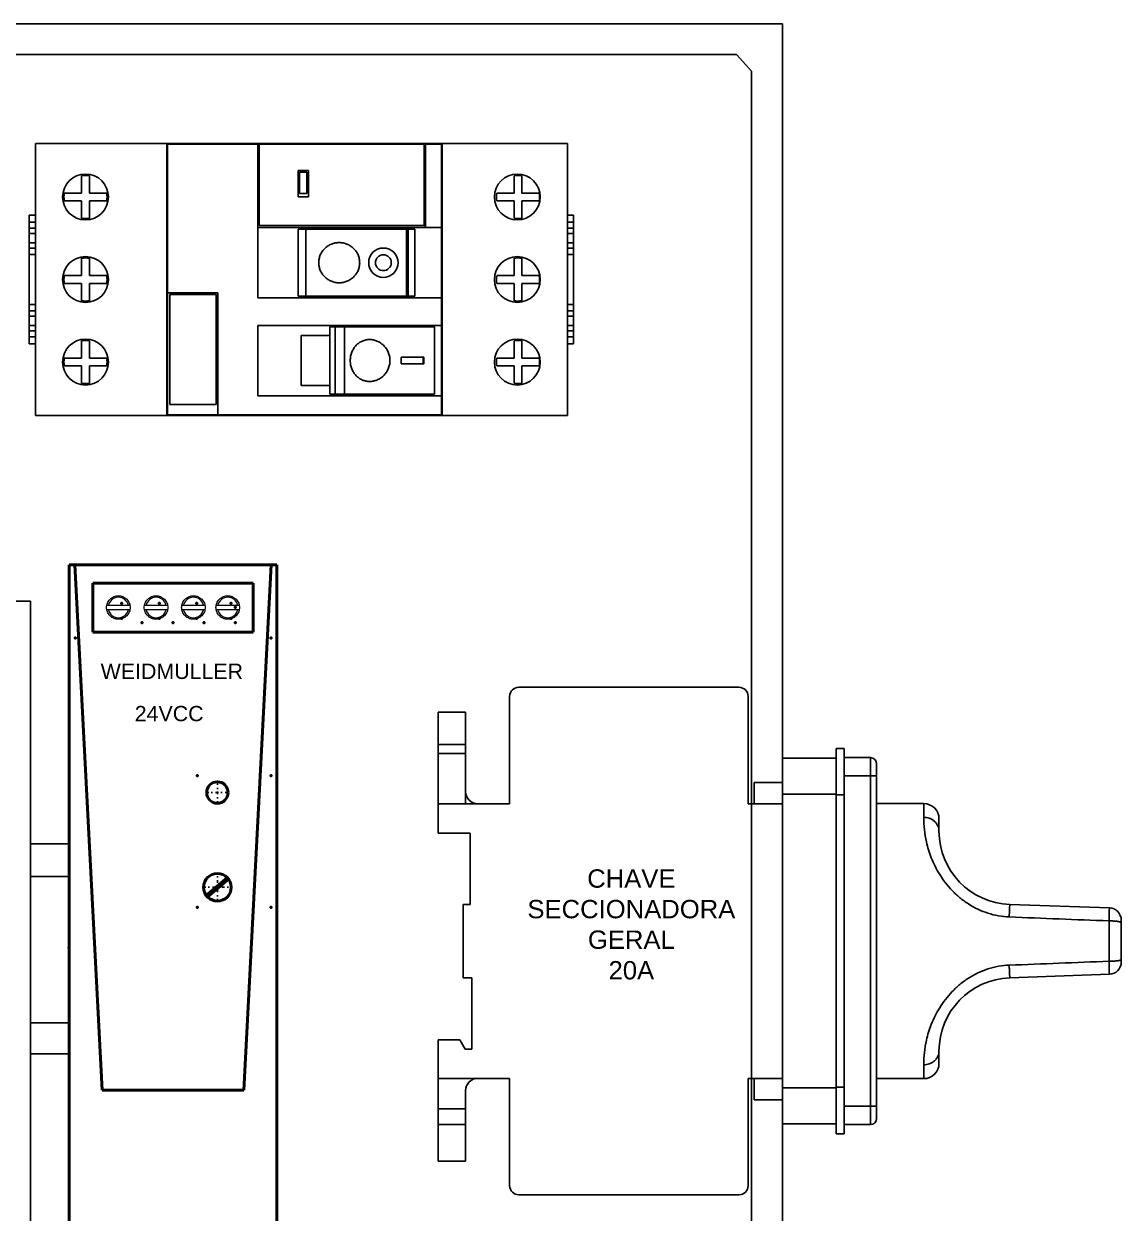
# Model space of a CAD drawing. Header units: millimetres. Extents: x -72 to 2978, y -1067 to 2817.
# Drawn here: x 1605.2 to 1784.7, y 741 to 935.5 of the extents above; entities that cross this region are included whole.
import ezdxf

# ---------------------------------------------------------------- set-up
doc = ezdxf.new("R2010")
doc.units = ezdxf.units.MM
doc.linetypes.add('Center', pattern=[1.5, 0.45, -0.5, 0.05, -0.5])
doc.layers.add('00_COMPONENTS_1', color=7, linetype='Continuous')
for name, color, linetype, lineweight in [('2d ConnectionPoints', 7, 'Continuous', 50), ('AM_0', 7, 'Continuous', 50), ('AM_7', 7, 'Center', 25)]:
    doc.layers.add(name, color=color, linetype=linetype, lineweight=lineweight)
doc.styles.get("Standard").update_dxf_attribs({"font": 'arial.ttf'})

# ---------------------------------------------------------------- blocks, each defined once
blk = doc.blocks.new('4_1469470000_PART5_0_in_1469470000_0')
at = {"layer": 'AM_0'}
for p, q in [((25.87, 73.81), (22.43, 70.92)), ((26.07, 73.58), (22.63, 70.69))]:
    blk.add_line(p, q, dxfattribs=at)
blk = doc.blocks.new('5_1469470000_PART4_0_in_1469470000_0')
at = {"layer": 'AM_0'}
for p, q in [((0, 125), (0, 0)), ((0.97, 125), (0, 125)), ((0.97, 125), (5.4, 39.1)), ((28.6, 39.1), (33.03, 125)), ((34, 125), (33.03, 125)), ((34, 0), (34, 125)), ((5.4, 39.1), (28.6, 39.1)), ((28.25, 11), (5.75, 11)), ((5.75, 11), (5.75, 3)), ((28.25, 11), (28.25, 3)), ((28.25, 3), (5.75, 3)), ((0, 0), (34, 0))]:
    blk.add_line(p, q, dxfattribs=at)
blk = doc.blocks.new('6_1469470000_PART3_0_in_1469470000_0')
at = {"layer": 'AM_0'}
for p, q in [((33.03, 125), (0.97, 125)), ((5.4, 39.1), (0.97, 125)), ((33.03, 125), (28.6, 39.1)), ((30.1, 122), (3.9, 122)), ((3.9, 122), (3.9, 114)), ((30.1, 122), (30.1, 114)), ((30.1, 114), (3.9, 114)), ((5.4, 39.1), (28.6, 39.1))]:
    blk.add_line(p, q, dxfattribs=at)
for centre, radius in [((24.25, 87.75), 1.75), ((24.25, 72.25), 2.25)]:
    blk.add_circle(centre, radius, dxfattribs=at)
at = {"layer": 'AM_7'}
for p, q in [((24.25, 85.91), (24.25, 89.59)), ((22.41, 87.75), (26.09, 87.75)), ((24.25, 69.89), (24.25, 74.61)), ((21.89, 72.25), (26.61, 72.25))]:
    blk.add_line(p, q, dxfattribs=at)
blk = doc.blocks.new('7_1469470000_PART2_0_in_1469470000_0')
at = {"layer": 'AM_0'}
blk.add_circle((24.25, 87.75), 1.75, dxfattribs=at)

msp = doc.modelspace()

# ---------------------------------------------------------------- linework, layer by layer
for p, q in [((1420.29, 935.51), (1729.28, 935.51)), ((1729.28, 935.51), (1729.28, 635.51)), ((1641.62, 915.84), (1635.62, 915.84)), ((1670.62, 915.94), (1664.62, 915.94)), ((1694.13, 871.44), (1607.13, 871.44)), ((1635.62, 871.44), (1641.62, 871.44)), ((1664.62, 871.54), (1670.62, 871.44)), ((1583.86, 841.1), (1606.36, 841.1)), ((1606.36, 841.1), (1606.36, 728)), ((1606.36, 807.15), (1606.36, 801.15))]:
    msp.add_line(p, q)
at = {"color": 30, "true_color": 0xf8991e}
for p, q in [((1429.55, 930.51), (1721.75, 930.51)), ((1721.75, 930.51), (1724.27, 927.73)), ((1724.24, 927.76), (1724.24, 641.35))]:
    msp.add_line(p, q, dxfattribs=at)
at = {"color": 7, "linetype": 'Continuous', "lineweight": 15}
for p, q in [((1619.07, 840.43), (1622.34, 840.43)), ((1625.23, 840.43), (1628.49, 840.43)), ((1631.34, 840.43), (1634.61, 840.43)), ((1636.95, 840.43), (1640.22, 840.43)), ((1622.34, 839.68), (1619.07, 839.68)), ((1628.49, 839.68), (1625.23, 839.68)), ((1634.61, 839.68), (1631.34, 839.68)), ((1640.22, 839.68), (1636.95, 839.68))]:
    msp.add_line(p, q, dxfattribs=at)
at = {"color": 7}
for p, q in [((1722.18, 827.01), (1686.18, 827.01)), ((1684.68, 825.51), (1684.68, 807.96)), ((1723.68, 825.51), (1723.68, 807.96)), ((1672.98, 822.96), (1672.98, 803.16)), ((1677.48, 822.96), (1672.98, 822.96)), ((1677.48, 807.96), (1677.48, 822.96)), ((1677.48, 817.66), (1672.98, 817.66)), ((1738.08, 817.01), (1739.38, 817.01)), ((1738.08, 817.01), (1738.08, 754.01)), ((1739.38, 754.01), (1739.38, 817.01)), ((1677.48, 816.16), (1672.98, 816.16)), ((1729.28, 815.41), (1738.08, 815.41)), ((1729.28, 815.41), (1729.28, 755.61)), ((1739.38, 815.51), (1743.68, 815.51)), ((1743.68, 755.51), (1743.68, 815.51)), ((1744.68, 814.51), (1744.68, 756.51)), ((1729.28, 811.46), (1724.68, 811.46)), ((1724.68, 811.46), (1724.68, 807.96)), ((1739.38, 812.51), (1744.68, 812.51)), ((1738.08, 809.51), (1729.28, 809.51)), ((1739.38, 809.41), (1738.08, 809.41)), ((1684.68, 807.96), (1672.98, 807.96)), ((1729.28, 807.96), (1723.68, 807.96)), ((1744.68, 808.01), (1752.38, 808.01)), ((1752.38, 805.75), (1752.38, 808.01)), ((1754.88, 803.5), (1754.88, 805.51)), ((1678.23, 803.16), (1672.98, 803.16)), ((1678.23, 791.51), (1678.23, 803.16)), ((1677.08, 779.51), (1677.08, 791.51)), ((1677.08, 791.51), (1678.23, 791.51)), ((1782.74, 790.94), (1766.46, 791.51)), ((1782.68, 782.21), (1782.68, 788.81)), ((1784.68, 782.08), (1784.68, 788.94)), ((1766.46, 779.51), (1782.74, 780.08)), ((1678.48, 779.51), (1677.08, 779.51)), ((1678.48, 767.86), (1678.48, 779.51)), ((1672.98, 769.36), (1672.98, 749.51)), ((1676.51, 769.36), (1672.98, 769.36)), ((1676.51, 769.36), (1677.38, 767.86)), ((1677.38, 767.86), (1678.48, 767.86)), ((1754.88, 765.51), (1754.88, 767.51)), ((1752.38, 763.01), (1752.38, 765.27)), ((1684.68, 763.06), (1672.98, 763.06)), ((1684.68, 745.51), (1684.68, 763.06)), ((1723.68, 745.51), (1723.68, 763.06)), ((1729.28, 763.06), (1723.68, 763.06)), ((1724.68, 763.06), (1724.68, 759.56)), ((1744.68, 763.01), (1752.38, 763.01)), ((1677.48, 749.51), (1677.48, 761.06)), ((1729.28, 761.51), (1738.08, 761.51)), ((1738.08, 761.61), (1739.38, 761.61)), ((1729.28, 759.56), (1724.68, 759.56)), ((1677.48, 758.06), (1672.98, 758.06)), ((1739.38, 758.51), (1744.68, 758.51)), ((1672.98, 755.51), (1677.48, 755.51)), ((1738.08, 755.61), (1729.28, 755.61)), ((1739.38, 755.51), (1743.68, 755.51)), ((1739.38, 754.01), (1738.08, 754.01)), ((1672.98, 749.51), (1677.48, 749.51)), ((1686.18, 744.01), (1722.18, 744.01))]:
    msp.add_line(p, q, dxfattribs=at)
at = {"color": 6, "linetype": 'ByBlock'}
for p, q in [((1606.36, 801.43), (1612.64, 801.43)), ((1606.36, 796.09), (1612.64, 796.09)), ((1606.36, 772.15), (1612.64, 772.15)), ((1606.36, 767.09), (1612.64, 767.09))]:
    msp.add_line(p, q, dxfattribs=at)
at = {"color": 7}
for centre, radius, start, end in [((1686.18, 825.51), 1.5, 90, 180), ((1722.18, 825.51), 1.5, 0, 90), ((1743.68, 814.51), 1, 0, 90), ((1679.48, 809.96), 2, 180, 270), ((1752.38, 805.51), 2.5, 0, 90), ((1766.88, 803.5), 12, 180, 268), ((1782.68, 788.94), 2, 0, 88), ((1782.68, 782.08), 2, 272, 0.0003), ((1766.88, 767.51), 12, 92, 180), ((1752.38, 765.51), 2.5, 270, 0), ((1679.48, 761.06), 2, 90, 180), ((1743.68, 756.51), 1, 270, 0), ((1686.18, 745.51), 1.5, 180, 270), ((1722.18, 745.51), 1.5, 270, 0)]:
    msp.add_arc(centre, radius, start, end, dxfattribs=at)
at = {"color": 7, "linetype": 'Continuous', "lineweight": 15}
for points, knots in [([(1620.7, 838.13), (1620.66, 838.13), (1620.56, 838.13), (1620.41, 838.15), (1620.27, 838.18), (1620.13, 838.21), (1619.92, 838.29), (1619.64, 838.43), (1619.33, 838.68), (1619.08, 838.99), (1618.91, 839.33), (1618.8, 839.69), (1618.77, 840.05), (1618.8, 840.42), (1618.91, 840.78), (1619.08, 841.12), (1619.33, 841.42), (1619.64, 841.67), (1619.95, 841.83), (1620.22, 841.92), (1620.46, 841.97), (1620.62, 841.98), (1620.7, 841.98)], [0, 0, 0, 0, 0.024176, 0.048139, 0.072026, 0.095974, 0.120121, 0.185059, 0.250086, 0.315023, 0.38005, 0.439993, 0.500024, 0.559968, 0.619999, 0.684937, 0.749963, 0.814901, 0.879927, 0.92, 0.95981, 1, 1, 1, 1]), ([(1620.7, 841.73), (1620.33, 841.73), (1619.96, 841.6), (1619.36, 841.13), (1619.16, 840.8), (1619.07, 840.43)], [0, 0, 0, 0, 0.5, 0.5, 1, 1, 1, 1]), ([(1620.7, 841.98), (1620.75, 841.98), (1620.85, 841.98), (1620.99, 841.96), (1621.14, 841.93), (1621.28, 841.89), (1621.49, 841.82), (1621.77, 841.67), (1622.07, 841.42), (1622.33, 841.12), (1622.5, 840.78), (1622.61, 840.42), (1622.64, 840.05), (1622.61, 839.69), (1622.5, 839.33), (1622.33, 838.99), (1622.07, 838.68), (1621.77, 838.43), (1621.46, 838.27), (1621.18, 838.18), (1620.95, 838.14), (1620.79, 838.13), (1620.7, 838.13)], [0, 0, 0, 0, 0.024176, 0.048139, 0.072026, 0.095974, 0.120121, 0.185059, 0.250086, 0.315023, 0.38005, 0.439993, 0.500024, 0.559968, 0.619999, 0.684937, 0.749963, 0.814901, 0.879927, 0.92, 0.95981, 1, 1, 1, 1]), ([(1622.34, 840.43), (1622.25, 840.8), (1622.04, 841.13), (1621.45, 841.6), (1621.08, 841.73), (1620.7, 841.73)], [0, 0, 0, 0, 0.5, 0.5, 1, 1, 1, 1]), ([(1626.86, 838.13), (1626.81, 838.13), (1626.72, 838.13), (1626.57, 838.15), (1626.43, 838.18), (1626.29, 838.21), (1626.08, 838.29), (1625.8, 838.43), (1625.49, 838.68), (1625.24, 838.99), (1625.07, 839.33), (1624.96, 839.69), (1624.93, 840.05), (1624.96, 840.42), (1625.06, 840.78), (1625.24, 841.12), (1625.49, 841.42), (1625.8, 841.67), (1626.1, 841.83), (1626.38, 841.92), (1626.62, 841.97), (1626.78, 841.98), (1626.86, 841.98)], [0, 0, 0, 0, 0.024176, 0.048139, 0.072026, 0.095974, 0.120121, 0.185059, 0.250086, 0.315023, 0.38005, 0.439993, 0.500024, 0.559968, 0.619999, 0.684937, 0.749963, 0.814901, 0.879927, 0.92, 0.95981, 1, 1, 1, 1]), ([(1626.86, 841.73), (1626.48, 841.73), (1626.12, 841.6), (1625.52, 841.13), (1625.31, 840.8), (1625.23, 840.43)], [0, 0, 0, 0, 0.5, 0.5, 1, 1, 1, 1]), ([(1626.86, 841.98), (1626.91, 841.98), (1627.01, 841.98), (1627.15, 841.96), (1627.29, 841.93), (1627.43, 841.89), (1627.65, 841.82), (1627.93, 841.67), (1628.23, 841.42), (1628.48, 841.12), (1628.66, 840.78), (1628.77, 840.42), (1628.8, 840.05), (1628.77, 839.69), (1628.66, 839.33), (1628.48, 838.99), (1628.23, 838.68), (1627.93, 838.43), (1627.62, 838.27), (1627.34, 838.18), (1627.1, 838.14), (1626.94, 838.13), (1626.86, 838.13)], [0, 0, 0, 0, 0.024176, 0.048139, 0.072026, 0.095974, 0.120121, 0.185059, 0.250086, 0.315023, 0.38005, 0.439993, 0.500024, 0.559968, 0.619999, 0.684937, 0.749963, 0.814901, 0.879927, 0.92, 0.95981, 1, 1, 1, 1]), ([(1628.49, 840.43), (1628.41, 840.8), (1628.2, 841.13), (1627.61, 841.6), (1627.24, 841.73), (1626.86, 841.73)], [0, 0, 0, 0, 0.5, 0.5, 1, 1, 1, 1]), ([(1632.98, 838.13), (1632.93, 838.13), (1632.83, 838.13), (1632.69, 838.15), (1632.54, 838.18), (1632.4, 838.21), (1632.19, 838.29), (1631.91, 838.43), (1631.6, 838.68), (1631.35, 838.99), (1631.18, 839.33), (1631.07, 839.69), (1631.04, 840.05), (1631.07, 840.42), (1631.18, 840.78), (1631.35, 841.12), (1631.6, 841.42), (1631.91, 841.67), (1632.22, 841.83), (1632.49, 841.92), (1632.73, 841.97), (1632.89, 841.98), (1632.98, 841.98)], [0, 0, 0, 0, 0.024176, 0.048139, 0.072026, 0.095974, 0.120121, 0.185059, 0.250086, 0.315023, 0.38005, 0.439993, 0.500024, 0.559968, 0.619999, 0.684937, 0.749963, 0.814901, 0.879927, 0.92, 0.95981, 1, 1, 1, 1]), ([(1632.98, 841.73), (1632.6, 841.73), (1632.23, 841.6), (1631.64, 841.13), (1631.43, 840.8), (1631.34, 840.43)], [0, 0, 0, 0, 0.5, 0.5, 1, 1, 1, 1]), ([(1632.98, 841.98), (1633.02, 841.98), (1633.12, 841.98), (1633.26, 841.96), (1633.41, 841.93), (1633.55, 841.89), (1633.76, 841.82), (1634.04, 841.67), (1634.35, 841.42), (1634.6, 841.12), (1634.77, 840.78), (1634.88, 840.42), (1634.91, 840.05), (1634.88, 839.69), (1634.77, 839.33), (1634.6, 838.99), (1634.35, 838.68), (1634.04, 838.43), (1633.73, 838.27), (1633.46, 838.18), (1633.22, 838.14), (1633.06, 838.13), (1632.98, 838.13)], [0, 0, 0, 0, 0.024176, 0.048139, 0.072026, 0.095974, 0.120121, 0.185059, 0.250086, 0.315023, 0.38005, 0.439993, 0.500024, 0.559968, 0.619999, 0.684937, 0.749963, 0.814901, 0.879927, 0.92, 0.95981, 1, 1, 1, 1]), ([(1634.61, 840.43), (1634.52, 840.8), (1634.31, 841.13), (1633.72, 841.6), (1633.35, 841.73), (1632.98, 841.73)], [0, 0, 0, 0, 0.5, 0.5, 1, 1, 1, 1]), ([(1638.59, 838.13), (1638.54, 838.13), (1638.44, 838.13), (1638.3, 838.15), (1638.15, 838.18), (1638.01, 838.21), (1637.8, 838.29), (1637.52, 838.43), (1637.22, 838.68), (1636.97, 838.99), (1636.79, 839.33), (1636.68, 839.69), (1636.65, 840.05), (1636.68, 840.42), (1636.79, 840.78), (1636.97, 841.12), (1637.22, 841.42), (1637.52, 841.67), (1637.83, 841.83), (1638.11, 841.92), (1638.34, 841.97), (1638.51, 841.98), (1638.59, 841.98)], [0, 0, 0, 0, 0.024176, 0.048139, 0.072026, 0.095974, 0.120121, 0.185059, 0.250086, 0.315023, 0.38005, 0.439993, 0.500024, 0.559968, 0.619999, 0.684937, 0.749963, 0.814901, 0.879927, 0.92, 0.95981, 1, 1, 1, 1]), ([(1638.59, 841.73), (1638.21, 841.73), (1637.84, 841.6), (1637.25, 841.13), (1637.04, 840.8), (1636.95, 840.43)], [0, 0, 0, 0, 0.5, 0.5, 1, 1, 1, 1]), ([(1638.59, 841.98), (1638.64, 841.98), (1638.73, 841.98), (1638.88, 841.96), (1639.02, 841.93), (1639.16, 841.89), (1639.37, 841.82), (1639.65, 841.67), (1639.96, 841.42), (1640.21, 841.12), (1640.38, 840.78), (1640.49, 840.42), (1640.52, 840.05), (1640.49, 839.69), (1640.38, 839.33), (1640.21, 838.99), (1639.96, 838.68), (1639.65, 838.43), (1639.34, 838.27), (1639.07, 838.18), (1638.83, 838.14), (1638.67, 838.13), (1638.59, 838.13)], [0, 0, 0, 0, 0.024176, 0.048139, 0.072026, 0.095974, 0.120121, 0.185059, 0.250086, 0.315023, 0.38005, 0.439993, 0.500024, 0.559968, 0.619999, 0.684937, 0.749963, 0.814901, 0.879927, 0.92, 0.95981, 1, 1, 1, 1]), ([(1640.22, 840.43), (1640.13, 840.8), (1639.93, 841.13), (1639.33, 841.6), (1638.97, 841.73), (1638.59, 841.73)], [0, 0, 0, 0, 0.5, 0.5, 1, 1, 1, 1]), ([(1619.07, 839.68), (1619.16, 839.31), (1619.36, 838.98), (1619.96, 838.51), (1620.33, 838.38), (1620.7, 838.38)], [0, 0, 0, 0, 0.5, 0.5, 1, 1, 1, 1]), ([(1620.7, 838.38), (1621.08, 838.38), (1621.45, 838.51), (1622.04, 838.98), (1622.25, 839.31), (1622.34, 839.68)], [0, 0, 0, 0, 0.5, 0.5, 1, 1, 1, 1]), ([(1625.23, 839.68), (1625.31, 839.31), (1625.52, 838.98), (1626.12, 838.51), (1626.48, 838.38), (1626.86, 838.38)], [0, 0, 0, 0, 0.5, 0.5, 1, 1, 1, 1]), ([(1626.86, 838.38), (1627.24, 838.38), (1627.61, 838.51), (1628.2, 838.98), (1628.41, 839.31), (1628.49, 839.68)], [0, 0, 0, 0, 0.5, 0.5, 1, 1, 1, 1]), ([(1631.34, 839.68), (1631.43, 839.31), (1631.64, 838.98), (1632.23, 838.51), (1632.6, 838.38), (1632.98, 838.38)], [0, 0, 0, 0, 0.5, 0.5, 1, 1, 1, 1]), ([(1632.98, 838.38), (1633.35, 838.38), (1633.72, 838.51), (1634.31, 838.98), (1634.52, 839.31), (1634.61, 839.68)], [0, 0, 0, 0, 0.5, 0.5, 1, 1, 1, 1]), ([(1636.95, 839.68), (1637.04, 839.31), (1637.25, 838.98), (1637.84, 838.51), (1638.21, 838.38), (1638.59, 838.38)], [0, 0, 0, 0, 0.5, 0.5, 1, 1, 1, 1]), ([(1638.59, 838.38), (1638.97, 838.38), (1639.33, 838.51), (1639.93, 838.98), (1640.13, 839.31), (1640.22, 839.68)], [0, 0, 0, 0, 0.5, 0.5, 1, 1, 1, 1])]:
    msp.add_open_spline(points, degree=3, knots=knots, dxfattribs=at)
for points in [[(1618.82, 840.43), (1618.87, 840.43), (1618.97, 840.43), (1619.07, 840.43)], [(1622.34, 840.43), (1622.44, 840.43), (1622.54, 840.43), (1622.59, 840.43)], [(1624.97, 840.43), (1625.03, 840.43), (1625.13, 840.43), (1625.23, 840.43)], [(1628.49, 840.43), (1628.6, 840.43), (1628.69, 840.43), (1628.75, 840.43)], [(1631.09, 840.43), (1631.14, 840.43), (1631.24, 840.43), (1631.34, 840.43)], [(1634.61, 840.43), (1634.71, 840.43), (1634.81, 840.43), (1634.86, 840.43)], [(1636.7, 840.43), (1636.76, 840.43), (1636.85, 840.43), (1636.95, 840.43)], [(1640.22, 840.43), (1640.32, 840.43), (1640.42, 840.43), (1640.47, 840.43)], [(1619.07, 839.68), (1618.97, 839.68), (1618.87, 839.68), (1618.82, 839.68)], [(1622.59, 839.68), (1622.54, 839.68), (1622.44, 839.68), (1622.34, 839.68)], [(1625.23, 839.68), (1625.13, 839.68), (1625.03, 839.68), (1624.97, 839.68)], [(1628.75, 839.68), (1628.69, 839.68), (1628.6, 839.68), (1628.49, 839.68)], [(1631.34, 839.68), (1631.24, 839.68), (1631.14, 839.68), (1631.09, 839.68)], [(1634.86, 839.68), (1634.81, 839.68), (1634.71, 839.68), (1634.61, 839.68)], [(1636.95, 839.68), (1636.85, 839.68), (1636.76, 839.68), (1636.7, 839.68)], [(1640.47, 839.68), (1640.42, 839.68), (1640.32, 839.68), (1640.22, 839.68)]]:
    msp.add_open_spline(points, degree=3, dxfattribs=at)
at = {"color": 7}
for points, knots in [([(1752.38, 805.75), (1752.69, 805.75), (1753.17, 805.67), (1753.75, 805.4), (1754.15, 805.11), (1754.48, 804.75), (1754.71, 804.34), (1754.85, 803.92), (1754.88, 803.64), (1754.88, 803.5)], [0, 0, 0, 0, 0.250804, 0.383556, 0.516469, 0.646506, 0.771453, 0.889388, 1, 1, 1, 1]), ([(1766.37, 789.45), (1765.78, 789.47), (1764.6, 789.6), (1762.87, 790.03), (1761.23, 790.68), (1759.69, 791.54), (1758.28, 792.57), (1756.62, 794.11), (1754.95, 796.27), (1753.59, 798.99), (1752.63, 802.13), (1752.38, 804.4), (1752.38, 805.75)], [0, 0, 0, 0, 0.0749, 0.14973, 0.224397, 0.29873, 0.372461, 0.445191, 0.58532, 0.714569, 0.828568, 1, 1, 1, 1]), ([(1766.46, 791.51), (1766.46, 791.51), (1766.46, 791.5), (1766.45, 791.5), (1766.45, 791.49), (1766.45, 791.47), (1766.45, 791.46), (1766.45, 791.43), (1766.45, 791.4), (1766.45, 791.36), (1766.44, 791.29), (1766.44, 791.19), (1766.43, 791.07), (1766.43, 790.94), (1766.42, 790.79), (1766.41, 790.56), (1766.4, 790.25), (1766.38, 789.85), (1766.37, 789.58), (1766.37, 789.45)], [0, 0, 0, 0, 0.000988, 0.003877, 0.008753, 0.015684, 0.024735, 0.035973, 0.04946, 0.065261, 0.10393, 0.151824, 0.208655, 0.274132, 0.347824, 0.428724, 0.607557, 0.801295, 1, 1, 1, 1]), ([(1782.68, 788.81), (1782.68, 788.95), (1782.69, 789.23), (1782.7, 789.63), (1782.71, 789.95), (1782.72, 790.17), (1782.72, 790.33), (1782.73, 790.46), (1782.73, 790.59), (1782.73, 790.69), (1782.74, 790.77), (1782.74, 790.82), (1782.74, 790.85), (1782.74, 790.88), (1782.74, 790.9), (1782.74, 790.91), (1782.74, 790.93), (1782.74, 790.93), (1782.74, 790.94), (1782.74, 790.94), (1782.74, 790.94), (1782.74, 790.94)], [0, 0, 0, 0, 0.202366, 0.393232, 0.566038, 0.644, 0.71552, 0.780045, 0.837026, 0.886, 0.92662, 0.943691, 0.958547, 0.971156, 0.981503, 0.989573, 0.995352, 0.997378, 0.998827, 0.999698, 1, 1, 1, 1]), ([(1784.68, 788.51), (1784.68, 788.54), (1784.64, 788.57), (1784.59, 788.6), (1784.52, 788.63), (1784.43, 788.65), (1784.33, 788.68), (1784.22, 788.7), (1784.03, 788.73), (1783.77, 788.76), (1783.43, 788.79), (1783.06, 788.8), (1782.81, 788.81), (1782.68, 788.81)], [0, 0, 0, 0, 0.033478, 0.06032, 0.095041, 0.137721, 0.188164, 0.246072, 0.310955, 0.459222, 0.627742, 0.810508, 1, 1, 1, 1]), ([(1782.68, 782.21), (1782.81, 782.21), (1783.06, 782.21), (1783.43, 782.23), (1783.77, 782.25), (1784.03, 782.29), (1784.22, 782.31), (1784.33, 782.34), (1784.43, 782.36), (1784.52, 782.39), (1784.59, 782.41), (1784.64, 782.44), (1784.68, 782.48), (1784.68, 782.5)], [0, 0, 0, 0, 0.189464, 0.372135, 0.540591, 0.688875, 0.753785, 0.81171, 0.862188, 0.904906, 0.939653, 0.96651, 1, 1, 1, 1]), ([(1782.74, 780.08), (1782.74, 780.08), (1782.74, 780.08), (1782.74, 780.08), (1782.74, 780.08), (1782.74, 780.09), (1782.74, 780.1), (1782.74, 780.12), (1782.74, 780.14), (1782.74, 780.17), (1782.74, 780.2), (1782.74, 780.25), (1782.73, 780.33), (1782.73, 780.43), (1782.73, 780.55), (1782.72, 780.69), (1782.72, 780.84), (1782.71, 781.07), (1782.7, 781.38), (1782.69, 781.79), (1782.68, 782.07), (1782.68, 782.21)], [0, 0, 0, 0, 0.000301, 0.001171, 0.002619, 0.004644, 0.010421, 0.01849, 0.028835, 0.041443, 0.056297, 0.073367, 0.113986, 0.162959, 0.21994, 0.284465, 0.355986, 0.43395, 0.606759, 0.797629, 1, 1, 1, 1]), ([(1766.37, 781.57), (1765.78, 781.55), (1764.6, 781.42), (1762.87, 780.99), (1761.23, 780.33), (1759.69, 779.48), (1758.28, 778.44), (1756.62, 776.9), (1754.95, 774.74), (1753.59, 772.02), (1752.63, 768.88), (1752.38, 766.62), (1752.38, 765.27)], [0, 0, 0, 0, 0.0749, 0.14973, 0.224397, 0.298731, 0.372461, 0.445192, 0.58532, 0.714569, 0.828568, 1, 1, 1, 1]), ([(1766.46, 779.51), (1766.46, 779.51), (1766.46, 779.51), (1766.45, 779.52), (1766.45, 779.53), (1766.45, 779.54), (1766.45, 779.56), (1766.45, 779.58), (1766.45, 779.61), (1766.45, 779.66), (1766.44, 779.73), (1766.44, 779.83), (1766.43, 779.94), (1766.43, 780.08), (1766.42, 780.23), (1766.41, 780.46), (1766.4, 780.77), (1766.38, 781.16), (1766.37, 781.43), (1766.37, 781.57)], [0, 0, 0, 0, 0.000988, 0.003877, 0.008753, 0.015684, 0.024735, 0.035973, 0.04946, 0.065261, 0.10393, 0.151824, 0.208655, 0.274132, 0.347824, 0.428724, 0.607557, 0.801295, 1, 1, 1, 1]), ([(1754.88, 767.51), (1754.88, 767.38), (1754.85, 767.09), (1754.71, 766.67), (1754.48, 766.27), (1754.15, 765.91), (1753.75, 765.62), (1753.17, 765.35), (1752.69, 765.27), (1752.38, 765.27)], [0, 0, 0, 0, 0.110612, 0.228547, 0.353494, 0.483531, 0.616444, 0.749196, 1, 1, 1, 1])]:
    msp.add_open_spline(points, degree=3, knots=knots, dxfattribs=at)
for points in [[(1766.37, 789.45), (1771.8, 789.23), (1777.24, 789.02), (1782.68, 788.81)], [(1782.68, 782.21), (1777.24, 782), (1771.8, 781.78), (1766.37, 781.57)]]:
    msp.add_open_spline(points, degree=3, dxfattribs=at)
at = {"layer": '00_COMPONENTS_1', "color": 7}
for p, q in [((1607.13, 915.94), (1607.13, 871.44)), ((1607.13, 915.94), (1694.13, 915.94)), ((1628.63, 871.44), (1628.63, 915.94)), ((1628.73, 915.84), (1643.53, 915.84)), ((1628.73, 915.84), (1628.73, 871.54)), ((1643.53, 890.69), (1643.53, 915.84)), ((1643.73, 915.84), (1670.73, 915.84)), ((1643.73, 915.84), (1643.73, 902.52)), ((1670.73, 902.52), (1670.73, 915.84)), ((1670.73, 914.84), (1670.93, 914.84)), ((1670.93, 915.84), (1673.53, 915.84)), ((1670.93, 915.84), (1670.93, 902.19)), ((1673.53, 871.54), (1673.53, 915.84)), ((1673.63, 871.44), (1673.63, 915.94)), ((1694.13, 871.44), (1694.13, 915.94)), ((1614.7, 907.82), (1614.7, 910.66)), ((1615.96, 910.66), (1615.96, 907.82)), ((1651.79, 911.51), (1650.08, 911.51)), ((1650.33, 911.23), (1651.53, 911.23)), ((1650.33, 911.23), (1650.33, 907.73)), ((1651.53, 907.73), (1651.53, 911.23)), ((1685.41, 907.82), (1685.41, 910.66)), ((1686.66, 910.66), (1686.66, 907.82)), ((1611.86, 907.82), (1614.7, 907.82)), ((1614.7, 906.56), (1611.86, 906.56)), ((1614.7, 903.72), (1614.7, 906.56)), ((1615.96, 907.82), (1618.8, 907.82)), ((1615.96, 906.56), (1615.96, 903.72)), ((1618.8, 906.56), (1615.96, 906.56)), ((1650.08, 907.2), (1651.79, 907.2)), ((1651.53, 907.73), (1650.33, 907.73)), ((1682.56, 907.82), (1685.41, 907.82)), ((1685.41, 906.56), (1682.56, 906.56)), ((1685.41, 903.72), (1685.41, 906.56)), ((1686.66, 907.82), (1689.5, 907.82)), ((1689.5, 906.56), (1686.66, 906.56)), ((1686.66, 906.56), (1686.66, 903.72)), ((1606.13, 883.19), (1606.13, 904.19)), ((1606.13, 904.19), (1607.13, 904.19)), ((1606.13, 903.09), (1607.13, 903.09)), ((1670.73, 902.52), (1643.73, 902.52)), ((1670.93, 902.52), (1670.73, 902.52)), ((1695.13, 904.19), (1694.13, 904.19)), ((1695.13, 903.09), (1694.13, 903.09)), ((1695.13, 883.19), (1695.13, 904.19)), ((1606.13, 902.09), (1607.13, 902.09)), ((1606.13, 901.19), (1607.13, 901.19)), ((1673.53, 902.19), (1643.53, 902.19)), ((1669.19, 901.94), (1650.1, 901.94)), ((1650.1, 890.94), (1650.1, 901.94)), ((1651.34, 901.94), (1651.34, 890.94)), ((1667.79, 890.94), (1667.79, 901.94)), ((1668.09, 901.94), (1668.09, 890.94)), ((1669.19, 901.94), (1669.19, 890.94)), ((1695.13, 902.09), (1694.13, 902.09)), ((1695.13, 901.19), (1694.13, 901.19)), ((1606.13, 899.69), (1607.13, 899.69)), ((1606.13, 898.79), (1607.13, 898.79)), ((1695.13, 899.69), (1694.13, 899.69)), ((1695.13, 898.79), (1694.13, 898.79)), ((1606.13, 897.79), (1607.13, 897.79)), ((1614.7, 894.32), (1614.7, 897.16)), ((1615.96, 897.16), (1615.96, 894.32)), ((1685.4, 894.32), (1685.4, 897.16)), ((1686.66, 897.16), (1686.66, 894.32)), ((1695.13, 897.79), (1694.13, 897.79)), ((1611.86, 894.32), (1614.7, 894.32)), ((1614.7, 893.06), (1611.86, 893.06)), ((1614.7, 890.22), (1614.7, 893.06)), ((1615.96, 894.32), (1618.8, 894.32)), ((1615.96, 893.06), (1615.96, 890.22)), ((1618.8, 893.06), (1615.96, 893.06)), ((1682.56, 894.32), (1685.4, 894.32)), ((1685.4, 893.06), (1682.56, 893.06)), ((1685.4, 890.22), (1685.4, 893.06)), ((1686.66, 894.32), (1689.5, 894.32)), ((1689.5, 893.06), (1686.66, 893.06)), ((1686.66, 893.06), (1686.66, 890.22)), ((1636.95, 891.49), (1628.73, 891.49)), ((1629.13, 891.22), (1629.13, 873.27)), ((1636.68, 891.22), (1629.13, 891.22)), ((1636.68, 891.22), (1636.68, 873.27)), ((1636.95, 891.49), (1636.95, 871.54)), ((1650.1, 890.94), (1669.19, 890.94)), ((1606.13, 889.59), (1607.13, 889.59)), ((1643.53, 890.69), (1673.53, 890.69)), ((1695.13, 889.59), (1694.13, 889.59)), ((1606.13, 888.59), (1607.13, 888.59)), ((1606.13, 887.69), (1607.13, 887.69)), ((1695.13, 888.59), (1694.13, 888.59)), ((1695.13, 887.69), (1694.13, 887.69)), ((1606.13, 886.19), (1607.13, 886.19)), ((1606.13, 885.29), (1607.13, 885.29)), ((1643.53, 874.69), (1643.53, 886.19)), ((1673.53, 886.19), (1643.53, 886.19)), ((1655.29, 885.94), (1655.29, 874.94)), ((1672.38, 885.94), (1655.29, 885.94)), ((1656.14, 874.94), (1656.14, 885.94)), ((1657.66, 885.94), (1657.66, 874.94)), ((1672.38, 885.94), (1672.38, 874.94)), ((1695.13, 886.19), (1694.13, 886.19)), ((1695.13, 885.29), (1694.13, 885.29)), ((1606.13, 884.29), (1607.13, 884.29)), ((1606.13, 883.19), (1607.13, 883.19)), ((1614.7, 880.82), (1614.7, 883.66)), ((1615.96, 883.66), (1615.96, 880.82)), ((1650.61, 876.34), (1650.61, 884.54)), ((1655.29, 884.54), (1650.61, 884.54)), ((1655.29, 884.54), (1652.55, 884.54)), ((1685.4, 880.82), (1685.4, 883.66)), ((1686.66, 883.66), (1686.66, 880.82)), ((1695.13, 884.29), (1694.13, 884.29)), ((1695.13, 883.19), (1694.13, 883.19)), ((1611.86, 880.82), (1614.7, 880.82)), ((1614.7, 879.56), (1611.86, 879.56)), ((1614.7, 876.72), (1614.7, 879.56)), ((1615.96, 880.82), (1618.8, 880.82)), ((1615.96, 879.56), (1618.81, 879.59)), ((1615.96, 879.56), (1615.96, 876.72)), ((1666.93, 881), (1670.63, 881)), ((1666.93, 881), (1666.93, 879.89)), ((1670.63, 879.89), (1666.93, 879.89)), ((1670.52, 879.89), (1670.52, 881)), ((1670.63, 879.89), (1670.63, 881)), ((1682.56, 880.82), (1685.4, 880.82)), ((1685.4, 879.56), (1682.56, 879.56)), ((1685.4, 876.72), (1685.4, 879.56)), ((1686.66, 880.82), (1689.5, 880.82)), ((1689.5, 879.56), (1686.66, 879.56)), ((1686.66, 879.56), (1686.66, 876.72)), ((1650.61, 876.34), (1655.29, 876.34)), ((1643.53, 874.69), (1673.53, 874.69)), ((1655.29, 874.94), (1672.38, 874.94)), ((1694.13, 871.44), (1607.13, 871.44)), ((1673.53, 871.54), (1628.73, 871.54)), ((1636.68, 873.27), (1629.13, 873.27))]:
    msp.add_line(p, q, dxfattribs=at)
for centre, radius in [((1615.33, 907.19), 3.75), ((1685.93, 907.19), 3.75), ((1664.03, 896.44), 2.4), ((1615.33, 893.69), 3.75), ((1664.03, 896.44), 1.3), ((1685.93, 893.69), 3.75), ((1615.33, 880.19), 3.75), ((1685.93, 880.19), 3.75)]:
    msp.add_circle(centre, radius, dxfattribs=at)
for centre, radius, start, end in [((1615.33, 907.19), 3.52, 79.7046, 100.2954), ((1202.28, 909.19), 447.8, 359.7448, 0.2964), ((2098.84, 909.19), 447.06, 179.7031, 180.2557), ((1686.03, 907.19), 3.52, 79.7046, 100.1303), ((1615.33, 907.19), 3.52, 169.7046, 190.2954), ((1615.33, 907.19), 3.52, 349.7046, 10.2954), ((1686.03, 907.19), 3.52, 169.7872, 190.2954), ((1686.03, 907.19), 3.52, 349.7046, 10.2128), ((1615.33, 907.19), 3.52, 259.7046, 280.2954), ((1686.03, 907.19), 3.52, 259.8697, 280.2954), ((1615.33, 893.69), 3.52, 79.7046, 100.2954), ((1686.03, 893.69), 3.52, 79.7046, 100.2954), ((1615.33, 893.69), 3.52, 169.7046, 190.2954), ((1615.33, 893.69), 3.52, 349.7046, 10.2954), ((1686.03, 893.69), 3.52, 169.7046, 190.2954), ((1686.03, 893.69), 3.52, 349.7046, 10.2954), ((1615.33, 893.69), 3.52, 259.7046, 280.2954), ((1686.03, 893.69), 3.52, 259.7046, 280.2954), ((1615.33, 880.19), 3.52, 79.7046, 100.2954), ((1686.03, 880.19), 3.52, 79.7046, 100.2954), ((1615.33, 880.19), 3.52, 169.7046, 190.3517), ((1615.33, 880.19), 3.52, 350.1573, 10.2954), ((1686.03, 880.19), 3.52, 169.7046, 190.2954), ((1686.03, 880.19), 3.52, 349.7046, 10.2954), ((1615.33, 880.19), 3.52, 259.7046, 280.2954), ((1686.03, 880.19), 3.52, 259.7046, 280.2954)]:
    msp.add_arc(centre, radius, start, end, dxfattribs=at)
for points, knots in [([(1660.16, 896.44), (1660.16, 896.66), (1660.12, 897.1), (1659.92, 897.73), (1659.6, 898.3), (1659.17, 898.8), (1658.66, 899.21), (1658.08, 899.51), (1657.45, 899.69), (1656.8, 899.75), (1656.15, 899.69), (1655.53, 899.51), (1654.95, 899.21), (1654.44, 898.8), (1654.02, 898.3), (1653.7, 897.72), (1653.51, 897.1), (1653.46, 896.66), (1653.46, 896.44)], [0, 0, 0, 0, 0.062767, 0.12557, 0.188302, 0.250997, 0.313624, 0.376154, 0.438571, 0.50087, 0.563075, 0.625225, 0.687384, 0.74962, 0.811997, 0.874531, 0.937246, 1, 1, 1, 1]), ([(1653.46, 896.44), (1653.46, 896.23), (1653.51, 895.79), (1653.7, 895.16), (1654.02, 894.59), (1654.44, 894.09), (1654.95, 893.68), (1655.53, 893.38), (1656.15, 893.19), (1656.8, 893.13), (1657.45, 893.19), (1658.08, 893.38), (1658.66, 893.68), (1659.17, 894.08), (1659.6, 894.59), (1659.92, 895.16), (1660.12, 895.79), (1660.16, 896.23), (1660.16, 896.44)], [0, 0, 0, 0, 0.062765, 0.125469, 0.187998, 0.250369, 0.312596, 0.374747, 0.4369, 0.499102, 0.561404, 0.623825, 0.686359, 0.748992, 0.811686, 0.874433, 0.937222, 1, 1, 1, 1]), ([(1665.1, 880.44), (1665.1, 880.68), (1665.06, 881.15), (1664.84, 881.82), (1664.51, 882.43), (1664.07, 882.94), (1663.56, 883.35), (1663, 883.65), (1662.4, 883.83), (1661.79, 883.89), (1661.19, 883.83), (1660.6, 883.65), (1660.06, 883.35), (1659.57, 882.94), (1659.17, 882.42), (1658.86, 881.82), (1658.66, 881.15), (1658.62, 880.68), (1658.62, 880.44)], [0, 0, 0, 0, 0.067846, 0.134947, 0.200689, 0.26474, 0.326957, 0.387455, 0.446498, 0.504506, 0.562043, 0.619762, 0.678378, 0.738596, 0.80093, 0.865551, 0.932196, 1, 1, 1, 1]), ([(1658.62, 880.44), (1658.62, 880.21), (1658.66, 879.74), (1658.86, 879.07), (1659.17, 878.46), (1659.57, 877.95), (1660.06, 877.53), (1660.6, 877.24), (1661.18, 877.06), (1661.79, 877), (1662.4, 877.06), (1663, 877.24), (1663.56, 877.53), (1664.07, 877.94), (1664.51, 878.46), (1664.84, 879.06), (1665.06, 879.73), (1665.1, 880.21), (1665.1, 880.44)], [0, 0, 0, 0, 0.067788, 0.134409, 0.199019, 0.261343, 0.321544, 0.380152, 0.437862, 0.49539, 0.553405, 0.612453, 0.672956, 0.735192, 0.799252, 0.865006, 0.932137, 1, 1, 1, 1])]:
    msp.add_open_spline(points, degree=3, knots=knots, dxfattribs=at)
at = {"layer": '2d ConnectionPoints'}
for p in [(1621.22, 840.76), (1621.22, 840.76), (1627.38, 840.76), (1627.38, 840.76), (1633.49, 840.76), (1633.49, 840.76), (1639.11, 840.76), (1639.11, 840.76), (1639.8, 840.06), (1639.8, 840.06), (1621.22, 838.26), (1624.56, 837.56), (1627.38, 838.26), (1629.64, 837.56), (1633.49, 838.26), (1634.72, 837.56), (1639.11, 838.26), (1639.8, 837.56), (1613.64, 835.05), (1613.64, 835.05), (1645.64, 835.05), (1645.64, 835.05), (1633.64, 812.55), (1633.64, 812.55), (1645.64, 812.55), (1645.64, 812.55), (1633.64, 791.05), (1633.64, 791.05), (1645.64, 791.05), (1645.64, 791.05), (1612.64, 784.45)]:
    msp.add_point(p, dxfattribs=at)

# ---------------------------------------------------------------- block references
for name in ['5_1469470000_PART4_0_in_1469470000_0', '6_1469470000_PART3_0_in_1469470000_0', '7_1469470000_PART2_0_in_1469470000_0', '4_1469470000_PART5_0_in_1469470000_0']:
    msp.add_blockref(name, (1612.64, 722.05))

# ---------------------------------------------------------------- texts
at = {"char_height": 2.5, "attachment_point": 1}
for s, insert in [('WEIDMULLER', (1617.81, 830.87)), ('24VCC', (1623.38, 823.96))]:
    msp.add_mtext_dynamic_manual_height_columns(s, width=26.033, gutter_width=12.5, heights=[0], dxfattribs=dict(at, insert=insert))
at = {"color": 6, "insert": (1689.9, 797.24), "char_height": 3, "attachment_point": 1, "rotation": 359.9957}
msp.add_mtext_dynamic_manual_height_columns('\\pxqc;{\\C256;CHAVE SECCIONADORA GERAL\\P20A}', width=29.3612, gutter_width=12.5, heights=[0], dxfattribs=at)

doc.saveas('drawing.dxf')
